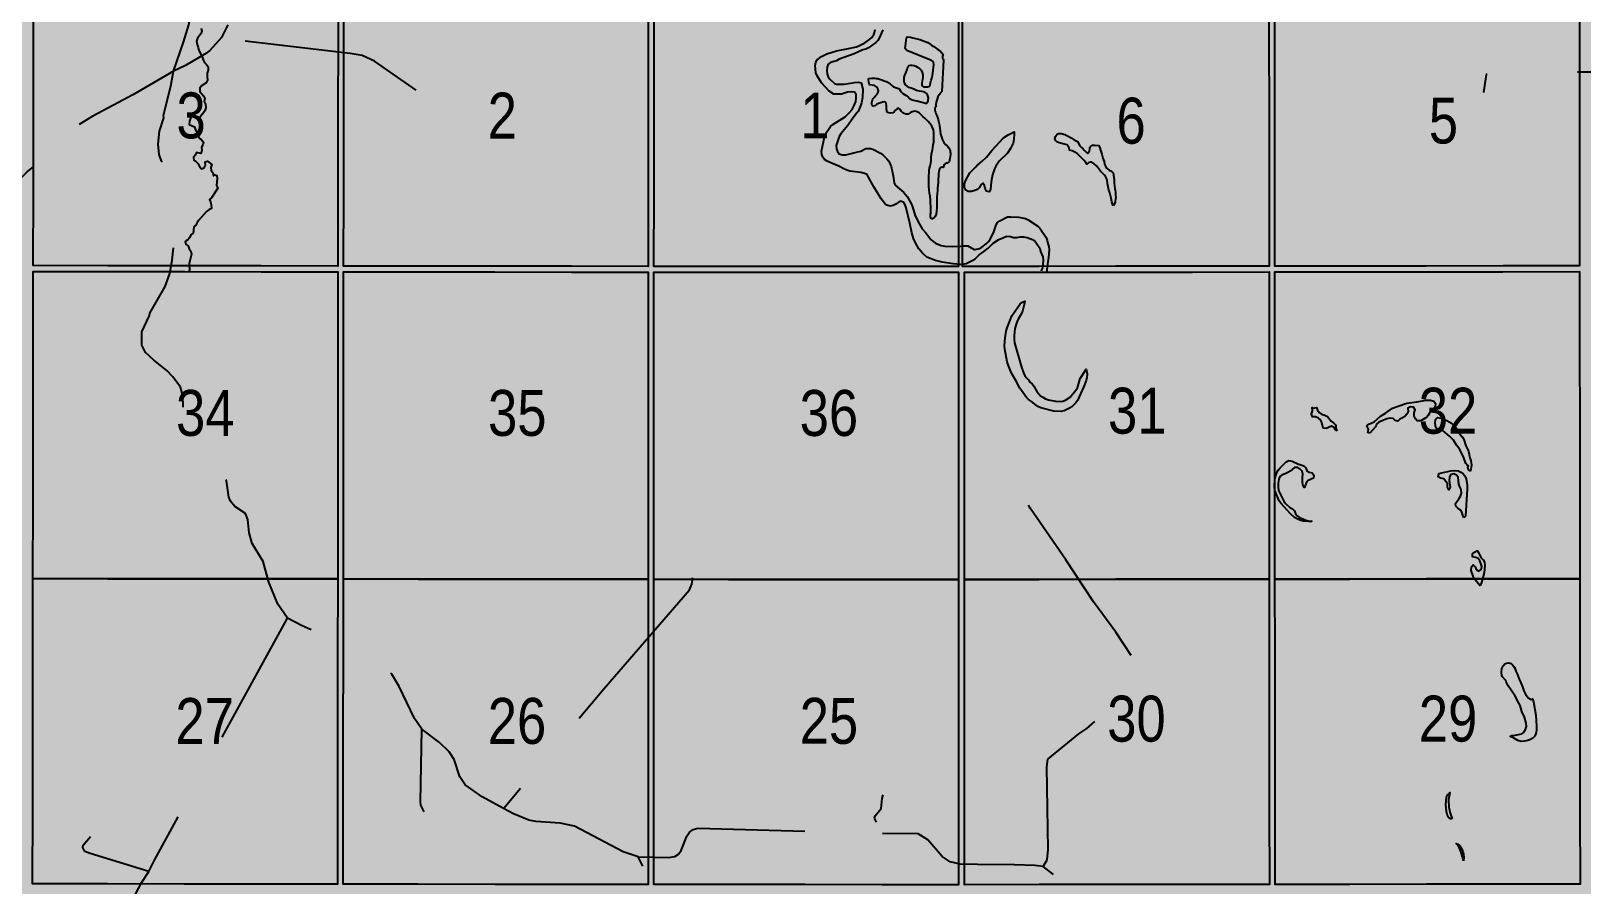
# Model space of a CAD drawing. Extents: x 403018 to 417191, y 6033193 to 6042673.
# Drawn here: x 414574.9 to 414845.3, y 6036511.4 to 6036660.3 of the extents above; entities that cross this region are included whole.
import ezdxf

# ---------------------------------------------------------------- set-up
doc = ezdxf.new("R2010")
doc.units = 0
doc.header["$LTSCALE"] = 5
doc.linetypes.add('DASHED2', pattern=[9.525, 6.35, -3.175])
for name, color, linetype in [('Quarters', 8, 'Continuous'), ('RoadSeg', 57, 'DASHED2'), ('T-WATER', 160, 'Continuous')]:
    doc.layers.add(name, color=color, linetype=linetype)
doc.layers.add('ROUTE-MAP-BACKGROUND-H', color=7, linetype='Continuous', true_color=0xf0ebff)
doc.styles.add('120', font='ARIALN.TTF', dxfattribs={"height": 13})

msp = doc.modelspace()

# ---------------------------------------------------------------- hatches: boundary and pattern name
at = {"layer": 'ROUTE-MAP-BACKGROUND-H'}
h = msp.add_hatch(color=256, dxfattribs=at)
h.dxf.hatch_style = 1
h.paths.add_polyline_path([(412923.423, 6037807.465), (416092.9, 6037807.465), (416092.9, 6035965.758), (412923.423, 6035965.758)])

# ---------------------------------------------------------------- linework, layer by layer
at = {"layer": 'Quarters'}
for points in [[(414628.372, 6036632.407), (414628.364, 6036619.352), (414615.003, 6036619.367), (414601.641, 6036619.383), (414588.28, 6036619.398), (414575.254, 6036619.413), (414575.268, 6036632.467), (414575.281, 6036645.857), (414575.295, 6036659.245), (414575.308, 6036672.633), (414588.329, 6036672.618), (414601.686, 6036672.602), (414615.042, 6036672.587), (414628.398, 6036672.572), (414628.389, 6036659.184), (414628.381, 6036645.796), (414628.372, 6036632.407)], [(414682.481, 6036632.345), (414682.478, 6036619.29), (414669.117, 6036619.306), (414655.756, 6036619.321), (414642.394, 6036619.336), (414629.368, 6036619.351), (414629.377, 6036632.405), (414629.385, 6036645.795), (414629.394, 6036659.183), (414629.402, 6036672.571), (414642.423, 6036672.556), (414655.779, 6036672.541), (414669.135, 6036672.525), (414682.491, 6036672.51), (414682.488, 6036659.122), (414682.485, 6036645.734), (414682.481, 6036632.345)], [(414736.59, 6036632.326), (414736.592, 6036619.27), (414723.231, 6036619.275), (414709.869, 6036619.28), (414696.508, 6036619.285), (414683.482, 6036619.29), (414683.485, 6036632.344), (414683.489, 6036645.734), (414683.492, 6036659.122), (414683.496, 6036672.51), (414696.517, 6036672.507), (414709.873, 6036672.503), (414723.229, 6036672.5), (414736.585, 6036672.497), (414736.587, 6036659.107), (414736.589, 6036645.717), (414736.59, 6036632.326)], [(414737.596, 6036619.271), (414737.261, 6036619.271), (414737.26, 6036632.327), (414737.258, 6036645.718), (414737.256, 6036659.108), (414737.255, 6036672.498), (414750.618, 6036672.509), (414763.98, 6036672.521), (414777.343, 6036672.532), (414782.2, 6036672.536), (414790.706, 6036672.543), (414790.712, 6036659.155), (414790.718, 6036645.766), (414790.724, 6036632.377), (414790.73, 6036619.323), (414777.362, 6036619.31), (414763.995, 6036619.297), (414750.628, 6036619.284), (414737.596, 6036619.271)], [(414804.766, 6036619.335), (414791.734, 6036619.324), (414791.728, 6036632.378), (414791.722, 6036645.767), (414791.716, 6036659.156), (414791.71, 6036672.544), (414804.738, 6036672.556), (414818.101, 6036672.568), (414831.464, 6036672.58), (414844.827, 6036672.592), (414844.837, 6036659.203), (414844.847, 6036645.814), (414844.857, 6036632.425), (414844.867, 6036619.371), (414836.861, 6036619.363), (414831.5, 6036619.358), (414818.133, 6036619.347), (414804.766, 6036619.335)], [(414628.337, 6036578.18), (414628.328, 6036564.79), (414614.961, 6036564.806), (414601.595, 6036564.821), (414588.229, 6036564.836), (414575.198, 6036564.851), (414575.211, 6036578.24), (414575.225, 6036591.63), (414575.239, 6036605.019), (414575.253, 6036618.409), (414588.279, 6036618.394), (414601.641, 6036618.378), (414615.002, 6036618.363), (414628.363, 6036618.348), (414628.354, 6036604.959), (414628.345, 6036591.569), (414628.337, 6036578.18)], [(414682.466, 6036578.118), (414682.462, 6036564.729), (414669.096, 6036564.744), (414655.73, 6036564.759), (414642.363, 6036564.774), (414629.332, 6036564.789), (414629.341, 6036578.179), (414629.35, 6036591.568), (414629.359, 6036604.957), (414629.367, 6036618.347), (414642.394, 6036618.332), (414655.755, 6036618.317), (414669.116, 6036618.301), (414682.477, 6036618.286), (414682.474, 6036604.897), (414682.47, 6036591.507), (414682.466, 6036578.118)], [(414736.596, 6036578.093), (414736.598, 6036564.702), (414723.231, 6036564.709), (414709.865, 6036564.715), (414696.498, 6036564.722), (414683.466, 6036564.728), (414683.47, 6036578.118), (414683.474, 6036591.507), (414683.478, 6036604.896), (414683.482, 6036618.286), (414696.508, 6036618.281), (414709.869, 6036618.276), (414723.231, 6036618.271), (414736.592, 6036618.266), (414736.593, 6036604.875), (414736.595, 6036591.484), (414736.596, 6036578.093)], [(414750.639, 6036564.716), (414737.602, 6036564.703), (414737.601, 6036578.094), (414737.599, 6036591.485), (414737.598, 6036604.876), (414737.596, 6036618.267), (414750.628, 6036618.28), (414763.996, 6036618.292), (414777.363, 6036618.305), (414790.73, 6036618.318), (414790.736, 6036604.928), (414790.742, 6036591.537), (414790.748, 6036578.147), (414790.754, 6036564.756), (414777.383, 6036564.743), (414764.011, 6036564.729), (414750.639, 6036564.716)], [(414804.795, 6036564.769), (414791.758, 6036564.757), (414791.752, 6036578.148), (414791.746, 6036591.538), (414791.74, 6036604.929), (414791.734, 6036618.319), (414804.766, 6036618.331), (414818.134, 6036618.343), (414831.501, 6036618.354), (414844.868, 6036618.366), (414844.878, 6036604.976), (414844.888, 6036591.586), (414844.899, 6036578.196), (414844.909, 6036564.806), (414831.538, 6036564.794), (414818.166, 6036564.782), (414804.795, 6036564.769)], [(414628.301, 6036524.622), (414628.292, 6036511.568), (414614.921, 6036511.583), (414601.55, 6036511.598), (414588.179, 6036511.613), (414575.142, 6036511.628), (414575.156, 6036524.682), (414575.17, 6036538.072), (414575.184, 6036551.461), (414575.198, 6036564.851), (414588.229, 6036564.836), (414601.595, 6036564.821), (414614.961, 6036564.806), (414628.328, 6036564.79), (414628.319, 6036551.401), (414628.31, 6036538.012), (414628.301, 6036524.622)], [(414682.451, 6036524.561), (414682.447, 6036511.506), (414669.075, 6036511.522), (414655.704, 6036511.537), (414642.333, 6036511.552), (414629.297, 6036511.567), (414629.305, 6036524.621), (414629.314, 6036538.011), (414629.323, 6036551.4), (414629.332, 6036564.789), (414642.363, 6036564.774), (414655.73, 6036564.759), (414669.096, 6036564.744), (414682.462, 6036564.729), (414682.458, 6036551.34), (414682.454, 6036537.95), (414682.451, 6036524.561)], [(414736.603, 6036524.529), (414736.604, 6036511.473), (414723.232, 6036511.481), (414709.86, 6036511.49), (414696.488, 6036511.498), (414683.451, 6036511.506), (414683.455, 6036524.56), (414683.459, 6036537.95), (414683.462, 6036551.339), (414683.466, 6036564.728), (414696.498, 6036564.722), (414709.865, 6036564.715), (414723.231, 6036564.709), (414736.598, 6036564.702), (414736.6, 6036551.311), (414736.601, 6036537.92), (414736.603, 6036524.529)], [(414750.65, 6036511.487), (414737.608, 6036511.474), (414737.607, 6036524.53), (414737.605, 6036537.921), (414737.604, 6036551.312), (414737.602, 6036564.703), (414750.639, 6036564.716), (414764.011, 6036564.729), (414777.383, 6036564.743), (414790.754, 6036564.756), (414790.76, 6036551.366), (414790.766, 6036537.975), (414790.772, 6036524.584), (414790.778, 6036511.529), (414777.402, 6036511.515), (414764.026, 6036511.501), (414750.65, 6036511.487)], [(414804.823, 6036511.542), (414791.783, 6036511.53), (414791.777, 6036524.585), (414791.771, 6036537.976), (414791.765, 6036551.367), (414791.758, 6036564.757), (414804.795, 6036564.769), (414818.166, 6036564.782), (414831.538, 6036564.794), (414844.909, 6036564.806), (414844.919, 6036551.416), (414844.922, 6036547.607), (414844.929, 6036538.026), (414844.94, 6036524.636), (414844.949, 6036511.581), (414831.574, 6036511.568), (414818.199, 6036511.555), (414804.823, 6036511.542)]]:
    msp.add_lwpolyline(points, close=True, dxfattribs=at)
at = {"layer": 'RoadSeg', "flags": 128}
for points in [[(414939.323, 6036762.485), (414941.321, 6036780.567), (414941.621, 6036784.563), (414940.622, 6036784.563), (414921.141, 6036786.695), (414917.212, 6036787.261), (414915.68, 6036787.794), (414914.748, 6036788.526), (414911.851, 6036791.39), (414908.154, 6036794.92), (414889.773, 6036812.835), (414882.58, 6036820.461), (414881.481, 6036821.36), (414880.815, 6036821.726), (414879.317, 6036821.992), (414871.891, 6036821.959), (414870.425, 6036822.692), (414854.908, 6036838.443), (414853.276, 6036840.008), (414849.58, 6036843.005), (414838.125, 6036854.227), (414848.115, 6036864.017), (414851.012, 6036866.515), (414851.345, 6036867.047), (414857.072, 6036872.209), (414857.405, 6036873.041), (414854.908, 6036871.909), (414831.398, 6036859.688), (414814.715, 6036851.363), (414796.832, 6036843.671), (414794.735, 6036842.638), (414792.437, 6036841.207), (414775.587, 6036830.551), (414771.058, 6036827.787), (414770.559, 6036827.72), (414761.834, 6036822.159), (414756.44, 6036818.196), (414749.347, 6036812.569), (414747.515, 6036810.87), (414739.89, 6036805.01), (414730.699, 6036798.05), (414728.268, 6036795.786), (414725.371, 6036792.122), (414719.577, 6036783.964), (414717.279, 6036781.566), (414706.556, 6036773.041), (414699.23, 6036767.414), (414697.332, 6036766.182), (414694.968, 6036765.216), (414691.272, 6036764.184), (414681.848, 6036761.919), (414678.185, 6036760.887), (414667.262, 6036758.523), (414665.864, 6036757.99), (414665.231, 6036757.857), (414663.333, 6036756.957), (414660.935, 6036754.66), (414659.803, 6036753.328), (414656.573, 6036749.165), (414655.607, 6036747.467), (414650.579, 6036733.481), (414649.547, 6036728.686), (414649.014, 6036723.791), (414644.951, 6036708.107), (414643.752, 6036704.743), (414642.321, 6036702.545), (414639.723, 6036700.081), (414622.507, 6036687.061), (414618.578, 6036683.864), (414617.212, 6036682.599), (414616.047, 6036681.167), (414615.448, 6036680.201), (414614.682, 6036678.436), (414609.287, 6036661.653), (414608.088, 6036659.189), (414606.057, 6036656.925), (414605.358, 6036656.392), (414601.794, 6036654.327), (414599.697, 6036653.295), (414592.704, 6036649.232), (414585.511, 6036645.436), (414582.314, 6036643.405), (414579.55, 6036640.707), (414579.284, 6036640.641), (414578.451, 6036639.575), (414576.187, 6036637.677), (414575.354, 6036636.678), (414572.69, 6036636.678)], [(414657.239, 6036524.757), (414653.509, 6036526.788), (414650.546, 6036528.919), (414649.613, 6036530.285), (414648.648, 6036533.315), (414647.748, 6036534.647), (414646.084, 6036536.245), (414643.02, 6036538.576), (414641.721, 6036540.474), (414639.057, 6036546.036), (414637.792, 6036548.2), (414636.26, 6036549.499), (414632.264, 6036551.563), (414629.333, 6036552.762), (414626.07, 6036554.927), (414622.108, 6036556.591), (414619.577, 6036557.957), (414617.912, 6036560.388), (414616.313, 6036564.251), (414615.314, 6036567.847), (414613.416, 6036570.944), (414612.917, 6036572.842), (414612.684, 6036575.173), (414612.251, 6036576.205), (414610.386, 6036577.437), (414609.653, 6036578.336), (414609.354, 6036579.069), (414608.921, 6036581.9), (414608.588, 6036582.532), (414608.121, 6036583.065), (414607.489, 6036583.465), (414605.99, 6036583.931), (414604.758, 6036584.797), (414604.125, 6036585.662), (414601.894, 6036589.725), (414601.495, 6036591.19), (414601.328, 6036596.751), (414600.929, 6036598.25), (414599.597, 6036600.048), (414598.531, 6036601.114), (414596.267, 6036602.912), (414594.835, 6036604.277), (414594.169, 6036605.543), (414594.202, 6036607.874), (414595.534, 6036610.737), (414595.567, 6036611.137), (414598.231, 6036615.766), (414599.064, 6036618.03), (414599.464, 6036620.361), (414599.83, 6036624.024), (414600.962, 6036629.452), (414600.929, 6036630.851), (414600.496, 6036632.549), (414599.264, 6036635.346), (414597.632, 6036637.644), (414597.199, 6036638.809), (414597.033, 6036640.607), (414597.266, 6036642.872), (414597.998, 6036645.17), (414597.965, 6036645.669), (414599.23, 6036650.697), (414599.697, 6036653.295), (414601.461, 6036658.356), (414602.361, 6036661.42), (414603.16, 6036666.182), (414605.324, 6036672.309), (414605.357, 6036674.806), (414604.891, 6036677.004), (414603.926, 6036679.502), (414601.495, 6036683.265), (414599.197, 6036686.295), (414598.464, 6036687.527), (414597.266, 6036690.491), (414596.566, 6036692.755), (414596.034, 6036697.65), (414595.701, 6036699.116), (414595.268, 6036700.015), (414593.669, 6036701.546), (414592.271, 6036702.412), (414591.405, 6036702.712), (414587.309, 6036703.511), (414585.344, 6036704.41), (414582.847, 6036706.142), (414581.948, 6036707.307), (414581.681, 6036708.473), (414581.781, 6036709.272), (414582.147, 6036710.438), (414583.613, 6036713.101), (414583.912, 6036714.101), (414583.513, 6036717.53), (414583.646, 6036718.729), (414583.912, 6036719.495), (414585.278, 6036722.026), (414585.577, 6036723.225), (414585.511, 6036724.39), (414585.045, 6036725.522), (414584.245, 6036726.621), (414583.28, 6036727.52), (414580.649, 6036729.152), (414579.317, 6036730.218), (414578.651, 6036731.25), (414577.852, 6036733.481), (414577.186, 6036734.647), (414576.32, 6036735.346), (414572.257, 6036737.777), (414570.726, 6036739.109), (414569.36, 6036740.907), (414568.028, 6036743.704), (414563.067, 6036751.496), (414559.437, 6036754.294), (414555.974, 6036756.358), (414554.875, 6036757.391), (414554.109, 6036758.389), (414553.576, 6036759.122), (414551.278, 6036762.252), (414550.646, 6036763.684), (414550.479, 6036764.45), (414550.113, 6036770.045), (414550.213, 6036779.835), (414549.913, 6036786.095), (414549.68, 6036787.361), (414548.315, 6036788.56), (414541.854, 6036793.254), (414541.621, 6036793.654), (414541.222, 6036793.754), (414538.724, 6036795.619), (414537.159, 6036796.585), (414535.361, 6036797.251), (414533.863, 6036797.417), (414533.896, 6036798.849), (414534.096, 6036799.748), (414535.228, 6036801.313), (414547.316, 6036808.306), (414548.581, 6036809.205), (414550.912, 6036811.57), (414551.178, 6036812.402), (414550.979, 6036813.334), (414548.148, 6036822.226), (414547.882, 6036823.857), (414547.715, 6036834.646), (414547.749, 6036841.007), (414547.882, 6036841.606), (414548.681, 6036842.439), (414558.438, 6036847.467)], [(414642.021, 6036650.031), (414634.728, 6036655.06), (414632.597, 6036656.025), (414630.499, 6036656.392), (414608.321, 6036659.022), (414608.088, 6036659.189)], [(414866.163, 6036609.639), (414871.791, 6036619.429), (414872.49, 6036620.994), (414872.49, 6036624.923), (414871.191, 6036659.589), (414863.632, 6036656.225), (414862.101, 6036655.892), (414856.839, 6036655.393), (414854.708, 6036654.793), (414851.878, 6036654.36), (414848.814, 6036653.261), (414846.916, 6036653.128), (414829.034, 6036653.061), (414828.567, 6036652.728), (414828.135, 6036649.598)], [(413776.414, 6036306.899), (413776.72, 6036302.679), (413777.52, 6036301.647), (413778.985, 6036300.748), (413784.379, 6036300.515), (413800.73, 6036300.348), (413807.123, 6036300.315), (413809.754, 6036300.548), (413813.417, 6036300.182), (413858.872, 6036299.682), (413877.853, 6036299.549), (413881.282, 6036299.316), (413881.982, 6036299.049), (413882.814, 6036298.383), (413886.943, 6036293.588), (413887.41, 6036293.422), (413894.869, 6036247.867), (413956.241, 6036271.344), (413972.624, 6036277.638), (413974.556, 6036278.503), (413991.139, 6036284.597), (413992.005, 6036285.097), (413992.504, 6036285.53), (413993.37, 6036286.795), (413995.834, 6036292.19), (413998.199, 6036296.785), (413999.298, 6036297.95), (414000.063, 6036298.35), (414000.763, 6036298.55), (414001.562, 6036298.383), (414012.218, 6036298.383), (414021.442, 6036298.117), (414036.061, 6036298.017), (414037.193, 6036298.184), (414038.225, 6036298.583), (414041.955, 6036301.347), (414054.176, 6036311.037), (414058.239, 6036314.567), (414059.338, 6036316.099), (414065.098, 6036327.254), (414065.531, 6036327.92), (414066.297, 6036328.62), (414067.962, 6036329.053), (414081.282, 6036330.251), (414084.213, 6036330.518), (414088.641, 6036331.184), (414093.204, 6036330.918), (414096.167, 6036330.918), (414097.965, 6036330.351), (414099.531, 6036329.319), (414101.462, 6036326.489), (414101.995, 6036326.022), (414102.994, 6036325.523), (414111.219, 6036323.425), (414115.748, 6036322.526), (414117.612, 6036321.993), (414134.263, 6036317.031), (414135.428, 6036317.031), (414137.592, 6036317.498), (414138.825, 6036318.197), (414140.69, 6036320.894), (414140.922, 6036322.426), (414140.689, 6036326.855), (414140.989, 6036327.721), (414141.755, 6036328.886), (414143.387, 6036329.985), (414144.985, 6036330.451), (414153.31, 6036331.717), (414163, 6036333.515), (414165.065, 6036334.048), (414166.497, 6036334.68), (414167.096, 6036335.18), (414175.721, 6036348.067), (414178.651, 6036352.163), (414181.915, 6036358.057), (414182.714, 6036359.922), (414183.48, 6036363.552), (414183.946, 6036366.149), (414184.346, 6036370.611), (414184.612, 6036371.943), (414184.978, 6036372.875), (414185.944, 6036374.341), (414189.774, 6036379.602), (414191.838, 6036382.865), (414192.238, 6036383.798), (414192.837, 6036386.262), (414192.97, 6036389.192), (414193.403, 6036390.757), (414196.667, 6036397.185), (414194.569, 6036397.817), (414193.403, 6036398.516), (414185.678, 6036405.51), (414184.013, 6036406.675), (414182.947, 6036406.875), (414180.949, 6036406.542), (414179.817, 6036406.076), (414178.285, 6036404.577), (414176.787, 6036402.546), (414174.223, 6036397.218), (414173.557, 6036396.219), (414173.257, 6036395.186), (414172.791, 6036394.287), (414172.125, 6036393.655), (414166.63, 6036390.424), (414165.431, 6036389.958), (414163.633, 6036389.459), (414161.335, 6036389.259), (414159.704, 6036389.292), (414157.173, 6036389.692), (414151.545, 6036390.924), (414148.848, 6036391.057), (414147.649, 6036390.858), (414146.484, 6036390.291), (414145.451, 6036389.092), (414145.019, 6036388.193), (414144.286, 6036387.76), (414140.19, 6036387.128), (414132.398, 6036386.695), (414130.866, 6036386.695), (414127.403, 6036387.328), (414120.809, 6036388.86), (414119.411, 6036388.926), (414120.809, 6036388.86), (414127.403, 6036387.328), (414127.003, 6036369.712), (414126.903, 6036362.586), (414126.937, 6036358.39), (414126.903, 6036362.586), (414127.003, 6036369.712), (414127.403, 6036387.328), (414130.866, 6036386.695), (414132.398, 6036386.695), (414140.19, 6036387.128), (414144.286, 6036387.76), (414145.019, 6036388.193), (414145.451, 6036389.092), (414146.484, 6036390.291), (414147.649, 6036390.858), (414148.848, 6036391.057), (414151.545, 6036390.924), (414157.173, 6036389.692), (414159.704, 6036389.292), (414161.335, 6036389.259), (414163.633, 6036389.459), (414165.431, 6036389.958), (414166.63, 6036390.424), (414172.125, 6036393.655), (414172.791, 6036394.287), (414173.257, 6036395.186), (414173.557, 6036396.219), (414174.223, 6036397.218), (414176.787, 6036402.546), (414178.285, 6036404.577), (414179.817, 6036406.076), (414180.949, 6036406.542), (414182.947, 6036406.875), (414184.013, 6036406.675), (414181.249, 6036413.701), (414181.249, 6036414.5), (414181.449, 6036414.867), (414181.249, 6036414.5), (414181.249, 6036413.701), (414184.013, 6036406.675), (414185.678, 6036405.51), (414193.403, 6036398.516), (414194.569, 6036397.817), (414196.667, 6036397.185), (414196.9, 6036397.551), (414197.033, 6036398.25), (414197.899, 6036397.917), (414200.896, 6036397.251), (414201.862, 6036397.184), (414204.026, 6036395.819), (414205.092, 6036394.354), (414206.59, 6036390.424), (414207.09, 6036389.625), (414207.556, 6036389.226), (414208.821, 6036388.793), (414211.785, 6036388.926), (414213.117, 6036388.66), (414214.682, 6036387.727), (414215.914, 6036386.728), (414217.879, 6036384.597), (414217.346, 6036384.064), (414214.715, 6036379.869), (414217.346, 6036384.064), (414217.879, 6036384.597), (414220.043, 6036382.532), (414221.642, 6036381.533), (414223.207, 6036380.801), (414245.751, 6036373.941), (414248.781, 6036372.776), (414250.147, 6036372.509), (414253.676, 6036370.911), (414255.441, 6036369.812), (414258.671, 6036367.148), (414260.769, 6036365.849), (414263.633, 6036364.95), (414264.932, 6036364.85), (414265.964, 6036365.05), (414267.529, 6036365.883), (414270.493, 6036368.047), (414271.991, 6036368.88), (414273.556, 6036369.379), (414290.972, 6036370.578), (414294.902, 6036370.944), (414297.965, 6036371.577), (414299.464, 6036372.109), (414302.228, 6036373.508), (414308.555, 6036377.337), (414309.953, 6036378.37), (414311.452, 6036379.802), (414312.551, 6036381.5), (414313.25, 6036383.032), (414314.049, 6036387.661), (414315.681, 6036403.512), (414316.746, 6036409.872), (414317.879, 6036414.101), (414319.61, 6036418.197), (414330.932, 6036442.239), (414333.064, 6036446.335), (414334.828, 6036449.266), (414338.025, 6036452.862), (414369.394, 6036482.499), (414376.353, 6036489.259), (414382.714, 6036495.053), (414384.545, 6036496.285), (414387.109, 6036497.617), (414388.308, 6036498.05), (414401.861, 6036501.38), (414408.854, 6036503.012), (414426.637, 6036507.574), (414431.565, 6036508.806), (414438.391, 6036510.338), (414444.319, 6036511.97), (414448.148, 6036512.869), (414457.572, 6036515.1), (414460.003, 6036515.633), (414461.768, 6036516.265), (414464.066, 6036517.697), (414466.164, 6036519.562), (414466.763, 6036519.862), (414466.929, 6036520.228), (414467.429, 6036520.661), (414467.795, 6036520.761), (414470.659, 6036523.491), (414478.052, 6036529.485), (414479.617, 6036530.984), (414481.248, 6036532.149), (414488.674, 6036538.543), (414489.507, 6036539.442), (414491.438, 6036541.04), (414492.437, 6036541.673), (414500.762, 6036548.799), (414505.158, 6036554.394), (414505.391, 6036554.926), (414510.12, 6036561.02), (414510.186, 6036561.32), (414512.617, 6036564.384), (414512.65, 6036564.617), (414519.011, 6036573.108), (414519.211, 6036573.575), (414520.742, 6036575.472), (414522.74, 6036578.503), (414524.139, 6036580.268), (414524.206, 6036580.567), (414525.704, 6036582.765), (414528.035, 6036585.962), (414528.601, 6036586.528), (414532.231, 6036591.956), (414534.362, 6036594.853), (414534.828, 6036595.286), (414537.126, 6036598.683), (414540.156, 6036602.679), (414574.189, 6036635.745), (414575.354, 6036636.678)], [(414855.341, 6036529.485), (414849.08, 6036529.518), (414848.647, 6036529.652), (414848.148, 6036530.384), (414847.115, 6036541.074), (414847.349, 6036542.472), (414848.115, 6036543.704), (414849.646, 6036545.503), (414850.013, 6036546.302), (414849.779, 6036547.467), (414847.748, 6036551.763), (414844.984, 6036559.589), (414844.651, 6036561.02), (414844.685, 6036561.453), (414845.75, 6036563.218), (414848.048, 6036565.882), (414850.246, 6036568.113), (414851.511, 6036570.711), (414852.444, 6036572.243), (414855.074, 6036574.507), (414856.706, 6036576.272), (414857.672, 6036577.637), (414858.604, 6036579.502), (414858.904, 6036582.399), (414857.905, 6036588.127), (414857.938, 6036590.058), (414859.237, 6036595.486), (414860.536, 6036598.416), (414861.668, 6036601.48), (414866.163, 6036609.639), (414886.409, 6036609.672), (414899.097, 6036609.438), (414899.863, 6036608.939), (414900.296, 6036608.373), (414903.526, 6036603.078), (414905.524, 6036600.115)], [(414790.639, 6036485.063), (414788.275, 6036484.863), (414784.312, 6036489.026), (414781.215, 6036491.723), (414777.985, 6036494.054), (414751.311, 6036514.634), (414752.011, 6036515.799), (414752.211, 6036517.597), (414751.978, 6036532.049), (414752.144, 6036533.382), (414757.539, 6036537.81), (414758.937, 6036538.743), (414761.535, 6036541.007), (414767.628, 6036544.903), (414767.962, 6036545.602), (414768.128, 6036548.866), (414767.928, 6036549.532), (414764.032, 6036555.526), (414760.136, 6036560.787), (414755.274, 6036568.147), (414749.047, 6036577.138), (414747.948, 6036579.236)], [(414685.71, 6036468.413), (414685.244, 6036475.673), (414684.878, 6036477.737), (414683.879, 6036481.633), (414683.246, 6036486.362), (414683.38, 6036489.359), (414683.613, 6036490.558), (414684.379, 6036492.855), (414684.711, 6036494.72), (414684.745, 6036497.118), (414684.212, 6036498.649), (414682.714, 6036500.548), (414681.981, 6036502.046), (414681.848, 6036503.012), (414681.914, 6036506.009), (414681.215, 6036509.472), (414681.814, 6036512.902), (414681.814, 6036513.701), (414681.548, 6036514.634), (414680.749, 6036516.332), (414678.085, 6036517.198), (414669.627, 6036521.66), (414667.129, 6036522.226), (414662.867, 6036522.492), (414661.668, 6036522.759), (414658.971, 6036523.858), (414657.239, 6036524.757), (414674.721, 6036545.636), (414689.673, 6036562.885), (414690.073, 6036563.851), (414690.173, 6036564.584), (414690.173, 6036566.015), (414689.74, 6036567.281)], [(414611.585, 6036475.04), (414611.685, 6036486.995), (414611.485, 6036488.293), (414611.152, 6036488.76), (414610.619, 6036489.026), (414609.354, 6036489.159), (414595.667, 6036489.658), (414589.707, 6036489.725), (414584.978, 6036489.958), (414582.913, 6036490.924), (414583.38, 6036491.69), (414583.446, 6036492.422), (414583.746, 6036492.755), (414583.912, 6036493.321), (414586.909, 6036498.749), (414588.208, 6036500.781), (414590.872, 6036505.776), (414591.072, 6036506.408), (414591.305, 6036506.542), (414594.202, 6036511.903), (414595.401, 6036513.768), (414596.367, 6036515.766), (414619.577, 6036557.957)], [(414643.386, 6036524.191), (414642.853, 6036525.323), (414642.754, 6036525.956), (414643.02, 6036538.576)], [(414680.749, 6036516.332), (414685.944, 6036516.199), (414687.142, 6036516.399), (414687.742, 6036516.831), (414688.241, 6036517.464), (414689.207, 6036519.962), (414689.673, 6036520.628), (414690.306, 6036521.094), (414691.105, 6036521.327), (414723.306, 6036520.395), (414723.24, 6036521.327), (414722.274, 6036522.393), (414721.941, 6036523.092), (414722.074, 6036523.492), (414723.073, 6036524.757), (414723.24, 6036526.522), (414723.439, 6036527.121)], [(414595.401, 6036513.768), (414585.178, 6036516.898), (414584.245, 6036517.298), (414583.912, 6036517.963), (414583.946, 6036518.363), (414585.211, 6036519.895)], [(414751.311, 6036514.634), (414749.88, 6036514.833), (414746.316, 6036514.967), (414739.89, 6036515), (414736.859, 6036515.033), (414735.128, 6036515.466), (414733.729, 6036516.399), (414731.232, 6036519.296), (414729.567, 6036520.361), (414723.306, 6036520.395)]]:
    msp.add_lwpolyline(points, dxfattribs=at)
at = {"layer": 'T-WATER', "linetype": 'Continuous', "flags": 128}
for points in [[(414604.526, 6036660.844), (414604.642, 6036660.307), (414604.454, 6036659.811), (414603.888, 6036659.056), (414603.734, 6036658.563), (414603.81, 6036657.978), (414604.003, 6036657.476), (414604.134, 6036656.949), (414604.781, 6036655.711), (414604.886, 6036655.289), (414605.116, 6036654.826), (414605.484, 6036654.502), (414605.749, 6036654.075), (414605.741, 6036653.503), (414605.598, 6036652.991), (414605.575, 6036652.379), (414605.622, 6036651.746)], [(414736.945, 6036619.641), (414735.638, 6036619.709), (414733.743, 6036620.002), (414732.588, 6036620.305), (414731.028, 6036620.901), (414730.304, 6036621.585), (414729.677, 6036622.363), (414729.149, 6036623.252), (414728.733, 6036624.147), (414728.414, 6036625.143), (414728.104, 6036626.847), (414727.431, 6036629.513), (414727.272, 6036630.028), (414727.018, 6036630.445), (414726.535, 6036630.659), (414726.083, 6036630.429), (414725.673, 6036630.13), (414725.202, 6036629.917), (414724.653, 6036629.79), (414724.082, 6036629.933), (414723.717, 6036630.271), (414723.088, 6036631.055), (414721.791, 6036633.18), (414720.574, 6036635.391), (414719.555, 6036635.668), (414717.649, 6036635.913), (414717.091, 6036636.059), (414716.582, 6036636.276), (414715.692, 6036636.782), (414714.304, 6036637.353), (414713.668, 6036637.655), (414713.239, 6036637.941), (414712.911, 6036638.301), (414712.75, 6036638.791), (414712.688, 6036639.392), (414713.183, 6036641.827), (414713.392, 6036642.369), (414714.278, 6036643.687), (414714.671, 6036644.022), (414716.81, 6036645.374), (414717.251, 6036645.741), (414717.546, 6036646.088), (414718.012, 6036646.642), (414718.355, 6036647.231), (414718.702, 6036648.012), (414718.757, 6036648.615), (414718.717, 6036649.268), (414718.414, 6036649.641), (414717.837, 6036649.731), (414717.221, 6036649.638), (414716.163, 6036649.314), (414715.364, 6036649.3), (414714.856, 6036649.327), (414714.021, 6036649.839), (414712.687, 6036651.269), (414711.917, 6036652.528), (414711.726, 6036653.048), (414711.629, 6036653.663), (414711.613, 6036654.323), (414711.721, 6036654.888), (414711.934, 6036655.325), (414712.705, 6036655.899), (414713.643, 6036656.36), (414715.297, 6036656.866), (414717.686, 6036657.325), (414718.793, 6036657.589), (414719.329, 6036657.77), (414720.222, 6036658.253), (414721.082, 6036658.846), (414721.455, 6036659.164), (414721.815, 6036659.715), (414721.953, 6036660.04), (414722.074, 6036660.584)], [(414723.38, 6036660.512), (414722.748, 6036659.104), (414722.501, 6036658.668), (414722.163, 6036658.298), (414720.903, 6036657.403), (414720.409, 6036657.179), (414719.87, 6036657.018), (414718.409, 6036656.325), (414715.776, 6036655.398), (414715.32, 6036655.152), (414714.262, 6036654.83), (414713.864, 6036654.552), (414713.669, 6036654.06), (414713.619, 6036653.44), (414713.68, 6036652.816), (414713.87, 6036652.32), (414714.146, 6036651.925), (414714.836, 6036651.273), (414714.973, 6036651.163), (414715.322, 6036651.049), (414715.608, 6036651.041), (414716.652, 6036651.056), (414718.468, 6036651.371), (414719.124, 6036651.419), (414719.611, 6036651.295), (414719.898, 6036650.196), (414719.822, 6036648.719), (414719.644, 6036647.783), (414719.493, 6036647.271), (414719.107, 6036646.287), (414718.933, 6036646.089), (414718.138, 6036645.113), (414717.307, 6036643.872), (414716.042, 6036642.375), (414715.796, 6036641.932), (414715.398, 6036640.912), (414715.238, 6036640.341), (414715.301, 6036639.78), (414715.498, 6036639.326), (414715.76, 6036638.908), (414716.279, 6036638.715), (414716.916, 6036638.71), (414719.012, 6036639.231), (414719.52, 6036639.395), (414720.423, 6036639.824), (414721.219, 6036639.817), (414721.641, 6036639.744), (414722.984, 6036639.026), (414723.377, 6036638.724), (414724.083, 6036638.036), (414724.402, 6036637.644), (414724.818, 6036636.712), (414725.183, 6036635.087)], [(414605.622, 6036651.746), (414605.399, 6036651.297), (414604.588, 6036650.753), (414604.306, 6036650.335), (414604.287, 6036649.79), (414604.953, 6036649.044), (414605.158, 6036648.579), (414605.069, 6036648.031), (414605.269, 6036647.543), (414605.322, 6036646.904), (414605.177, 6036646.391), (414604.916, 6036646.079), (414604.559, 6036645.653), (414604.31, 6036645.222), (414603.851, 6036645.093), (414603.452, 6036645.4), (414602.932, 6036645.55), (414602.679, 6036645.123), (414602.511, 6036644.609), (414602.416, 6036644.002), (414603.347, 6036643.619), (414603.521, 6036643.073), (414603.804, 6036642.666), (414603.978, 6036642.122), (414604.204, 6036641.634), (414604.586, 6036641.321), (414604.904, 6036640.951), (414604.824, 6036640.471), (414604.571, 6036640.044), (414604.652, 6036639.475), (414604.485, 6036638.981), (414603.713, 6036639.126), (414603.505, 6036638.654), (414603.176, 6036638.287), (414603.248, 6036637.797), (414603.669, 6036637.527), (414604.012, 6036637.179), (414604.255, 6036636.696), (414604.566, 6036636.294), (414605.038, 6036636.494), (414605.279, 6036636.931), (414605.242, 6036637.536), (414605.63, 6036637.612), (414606.378, 6036637.039), (414606.19, 6036636.55), (414606.268, 6036635.988), (414606.571, 6036635.632), (414606.703, 6036635.095), (414606.907, 6036635.254), (414607.254, 6036635.16), (414607.291, 6036634.608), (414607.208, 6036633.407), (414607.408, 6036632.929), (414606.319, 6036631.265), (414605.965, 6036630.934), (414606.182, 6036630.517), (414606.285, 6036630.01), (414606.302, 6036629.402), (414605.856, 6036629.158), (414605.469, 6036628.83), (414604.114, 6036627.369), (414603.83, 6036626.946), (414603.621, 6036626.463), (414603.245, 6036626.161), (414603.11, 6036625.049), (414602.704, 6036624.759), (414602.497, 6036624.288), (414602.178, 6036623.902), (414601.929, 6036623.736), (414601.761, 6036623.623), (414601.881, 6036623.151), (414601.929, 6036623.112), (414602.254, 6036622.845), (414602.458, 6036622.367), (414602.745, 6036621.959), (414602.848, 6036621.442), (414602.454, 6036619.775), (414602.458, 6036619.622), (414602.473, 6036618.61)], [(414725.183, 6036635.087), (414725.34, 6036633.856), (414725.52, 6036633.432), (414727.024, 6036632.168), (414727.654, 6036631.451), (414728.38, 6036630.158), (414728.583, 6036629.692), (414729.026, 6036628.109), (414729.772, 6036626.628), (414730.228, 6036625.849), (414730.887, 6036625.135), (414731.78, 6036623.961), (414732.14, 6036623.616), (414732.569, 6036623.331), (414733.577, 6036622.922), (414734.207, 6036622.808), (414735.567, 6036622.732), (414736.941, 6036622.818)], [(414736.941, 6036622.818), (414737.412, 6036622.86), (414737.611, 6036622.861), (414737.627, 6036622.861), (414737.889, 6036622.863), (414738.223, 6036622.865), (414739.286, 6036622.239), (414739.494, 6036622.223), (414740.211, 6036622.403), (414740.648, 6036622.624), (414741.417, 6036623.228), (414741.758, 6036623.554), (414742.071, 6036623.953), (414742.765, 6036625.291), (414743.128, 6036626.511), (414743.396, 6036626.936), (414743.78, 6036627.229), (414745.106, 6036627.915), (414745.722, 6036627.945), (414747.078, 6036627.848), (414748.266, 6036627.621), (414748.718, 6036627.423), (414750.41, 6036626.288), (414750.742, 6036625.942), (414751.88, 6036624.324), (414752.064, 6036623.827), (414752.158, 6036623.264), (414752.307, 6036622.765), (414752.372, 6036622.188), (414752.291, 6036620.86), (414752.101, 6036619.671), (414751.982, 6036618.666)], [(414736.945, 6036619.641), (414737.358, 6036619.701), (414737.615, 6036619.738), (414737.631, 6036619.74), (414737.892, 6036619.817), (414738.132, 6036619.887), (414739.055, 6036620.345), (414739.457, 6036620.608), (414740.161, 6036621.302), (414740.994, 6036621.86), (414741.73, 6036622.454), (414742.622, 6036623.36), (414743.582, 6036623.992), (414745.009, 6036624.572), (414745.639, 6036624.521), (414746.142, 6036624.311), (414746.747, 6036624.326), (414747.304, 6036624.422), (414747.917, 6036624.455), (414748.521, 6036624.327), (414749.508, 6036623.995), (414749.969, 6036623.63), (414750.751, 6036622.442), (414750.889, 6036621.904), (414751.28, 6036620.941), (414751.325, 6036620.375), (414751.282, 6036619.669), (414751.207, 6036619.028), (414751.064, 6036618.664)], [(414602.541, 6036618.444), (414602.487, 6036618.553), (414602.473, 6036618.61)], [(414751.064, 6036618.664), (414750.981, 6036618.444)], [(414751.982, 6036618.666), (414751.969, 6036618.444)]]:
    msp.add_lwpolyline(points, dxfattribs=at)
at = {"layer": 'T-WATER'}
for points in [[(414720.868, 6036652.04), (414721.456, 6036652.13), (414721.728, 6036652.081), (414721.981, 6036652.083), (414722.218, 6036652.067), (414722.507, 6036652.022), (414722.794, 6036651.952), (414723.218, 6036651.786), (414723.625, 6036651.653), (414724.134, 6036651.453), (414724.542, 6036651.219), (414724.967, 6036650.815), (414725.256, 6036650.58), (414725.748, 6036650.414), (414726.138, 6036650.298), (414726.308, 6036650.164), (414726.462, 6036649.877), (414726.582, 6036649.692), (414726.854, 6036649.423), (414727.143, 6036649.272), (414727.448, 6036649.105), (414727.822, 6036648.82), (414728.061, 6036648.567), (414728.485, 6036648.333), (414728.943, 6036648.201), (414729.366, 6036648.136), (414729.926, 6036648.004), (414730.4, 6036647.837), (414730.807, 6036647.722), (414731.044, 6036647.757), (414731.195, 6036647.876), (414731.279, 6036648.13), (414731.311, 6036648.368), (414731.326, 6036648.621), (414731.256, 6036648.993), (414731.188, 6036649.179), (414731.017, 6036649.431), (414730.711, 6036649.633), (414730.27, 6036649.748), (414729.796, 6036649.864), (414729.254, 6036649.979), (414728.796, 6036650.162), (414728.304, 6036650.345), (414727.931, 6036650.495), (414727.608, 6036650.679), (414727.335, 6036650.965), (414727.182, 6036651.218), (414727.112, 6036651.539), (414727.076, 6036651.894), (414727.091, 6036652.232), (414727.19, 6036652.605), (414727.249, 6036652.741), (414727.307, 6036652.877), (414727.458, 6036653.165), (414727.624, 6036653.623), (414727.74, 6036654.063), (414727.908, 6036654.301), (414728.195, 6036654.371), (414728.499, 6036654.356), (414728.838, 6036654.29), (414729.11, 6036654.19), (414729.432, 6036654.006), (414729.823, 6036653.721), (414730.062, 6036653.469), (414730.267, 6036653.115), (414730.337, 6036652.692), (414730.356, 6036652.303), (414730.308, 6036651.914), (414730.242, 6036651.592), (414730.194, 6036651.203), (414730.196, 6036650.814), (414730.315, 6036650.679), (414730.485, 6036650.612), (414730.79, 6036650.563), (414731.044, 6036650.582), (414731.23, 6036650.6), (414731.466, 6036650.652), (414731.584, 6036650.788), (414731.616, 6036651.025), (414731.682, 6036651.313), (414731.798, 6036651.737), (414731.898, 6036652.093), (414732.03, 6036652.567), (414732.112, 6036652.991), (414732.177, 6036653.482), (414732.225, 6036653.973), (414732.255, 6036654.48), (414732.22, 6036654.818), (414732.066, 6036655.037), (414731.845, 6036655.205), (414731.574, 6036655.305), (414731.567, 6036655.306), (414727.556, 6036656.916), (414727.279, 6036657.269), (414727.523, 6036659.154), (414727.637, 6036659.286), (414728.187, 6036659.261), (414728.615, 6036659.16), (414729.825, 6036658.832), (414730.294, 6036658.658), (414730.785, 6036658.522), (414731.258, 6036658.318), (414731.613, 6036658.03), (414731.952, 6036657.81), (414732.29, 6036657.641), (414732.526, 6036657.471), (414732.729, 6036657.302), (414732.949, 6036657.116), (414733.186, 6036656.963), (414733.257, 6036656.921), (414733.389, 6036656.845), (414733.93, 6036656.252), (414733.845, 6036656.134), (414733.794, 6036655.931), (414733.811, 6036655.694), (414733.81, 6036655.559), (414733.878, 6036655.389), (414733.945, 6036655.254), (414733.654, 6036649.803), (414733.403, 6036649.48), (414733.258, 6036649.278), (414733.184, 6036649.174), (414732.983, 6036648.835), (414732.834, 6036648.428), (414732.667, 6036647.936), (414732.602, 6036647.496), (414732.604, 6036647.174), (414732.641, 6036647.075), (414732.454, 6036646.886), (414732.455, 6036646.717), (414732.456, 6036646.514), (414732.491, 6036646.311), (414732.543, 6036646.159), (414732.629, 6036645.957), (414732.732, 6036645.72), (414732.834, 6036645.518), (414732.921, 6036645.231), (414733.007, 6036644.893), (414733.094, 6036644.606), (414733.198, 6036644.167), (414733.268, 6036643.812), (414733.338, 6036643.373), (414733.375, 6036642.899), (414733.463, 6036642.324), (414733.601, 6036641.885), (414733.756, 6036641.463), (414733.893, 6036641.126), (414734.03, 6036640.873), (414734.286, 6036640.536), (414734.575, 6036640.301), (414734.898, 6036639.982), (414735.035, 6036639.729), (414735.122, 6036639.442), (414735.14, 6036639.222), (414735.158, 6036639.002), (414735.159, 6036638.799), (414735.128, 6036638.46), (414735.062, 6036638.088), (414735.03, 6036637.783), (414734.947, 6036637.529), (414734.779, 6036637.392), (414734.593, 6036637.29), (414734.458, 6036637.272), (414734.238, 6036637.169), (414734.07, 6036637.05), (414733.883, 6036636.546), (414733.735, 6036636.557), (414733.464, 6036636.471), (414733.26, 6036636.223), (414733.196, 6036636.08), (414733.147, 6036635.809), (414733.082, 6036635.403), (414733.067, 6036634.98), (414733.036, 6036634.539), (414733.006, 6036633.88), (414732.958, 6036633.422), (414732.927, 6036632.949), (414732.913, 6036632.525), (414732.883, 6036631.933), (414732.818, 6036631.374), (414732.805, 6036630.715), (414732.792, 6036630.122), (414732.779, 6036629.496), (414732.765, 6036628.904), (414732.701, 6036628.379), (414732.517, 6036627.972), (414732.282, 6036627.717), (414732.063, 6036627.597), (414731.91, 6036627.596), (414731.791, 6036627.663), (414731.74, 6036627.764), (414731.689, 6036627.899), (414731.688, 6036628.001), (414731.687, 6036628.153), (414731.72, 6036628.356), (414731.752, 6036628.61), (414731.75, 6036628.847), (414731.748, 6036629.202), (414731.728, 6036629.744), (414731.691, 6036630.336), (414731.671, 6036630.86), (414731.616, 6036631.536), (414731.584, 6036631.752), (414731.545, 6036632.01), (414731.457, 6036632.686), (414731.42, 6036633.193), (414731.399, 6036633.802), (414731.379, 6036634.343), (414731.392, 6036634.986), (414731.472, 6036635.748), (414731.487, 6036636.002), (414731.536, 6036636.408), (414731.618, 6036636.798), (414731.733, 6036637.289), (414731.798, 6036637.78), (414731.829, 6036638.237), (414731.893, 6036638.83), (414732.041, 6036639.592), (414732.123, 6036639.965), (414732.188, 6036640.473), (414732.253, 6036640.981), (414732.267, 6036641.454), (414732.28, 6036642.03), (414732.293, 6036642.656), (414732.189, 6036643.112), (414732.034, 6036643.517), (414731.863, 6036643.871), (414731.624, 6036644.157), (414731.3, 6036644.527), (414731.079, 6036644.78), (414730.756, 6036645.082), (414730.381, 6036645.418), (414729.701, 6036646.04), (414729.378, 6036646.258), (414728.988, 6036646.34), (414728.515, 6036646.219), (414728.161, 6036646.048), (414727.773, 6036645.842), (414727.383, 6036645.84), (414727.078, 6036645.922), (414726.857, 6036646.073), (414726.585, 6036646.342), (414726.38, 6036646.662), (414726.142, 6036646.847), (414725.872, 6036646.761), (414725.619, 6036646.522), (414725.384, 6036646.25), (414725.098, 6036646.063), (414724.794, 6036645.976), (414724.421, 6036646.041), (414724.2, 6036646.142), (414724.098, 6036646.327), (414724.062, 6036646.547), (414724.045, 6036646.682), (414724.026, 6036646.952), (414724.024, 6036647.325), (414723.954, 6036647.696), (414723.8, 6036647.898), (414723.597, 6036647.948), (414723.327, 6036647.896), (414723.006, 6036647.809), (414722.651, 6036647.671), (414722.297, 6036647.483), (414721.994, 6036647.278), (414721.723, 6036647.192), (414721.571, 6036647.259), (414721.502, 6036647.36), (414721.45, 6036647.596), (414721.482, 6036647.85), (414721.498, 6036648.07), (414721.598, 6036648.325), (414721.715, 6036648.579), (414721.883, 6036648.749), (414722.118, 6036649.005), (414722.371, 6036649.294), (414722.571, 6036649.65), (414722.621, 6036649.87), (414722.586, 6036650.056), (414722.5, 6036650.225), (414722.397, 6036650.427), (414722.261, 6036650.579), (414722.125, 6036650.713), (414721.904, 6036650.83), (414721.075, 6036650.927), (414720.97, 6036651.383), (414720.9, 6036651.856), (414720.868, 6036652.04)], [(414739.855, 6036632.676), (414739.588, 6036632.566), (414739.405, 6036632.49), (414738.865, 6036632.345), (414738.26, 6036632.322), (414737.839, 6036632.592), (414737.595, 6036633.04), (414737.595, 6036633.059), (414737.639, 6036633.675), (414737.804, 6036634.217), (414738.572, 6036635.603), (414738.896, 6036635.971), (414739.59, 6036636.669), (414739.855, 6036636.935), (414739.936, 6036637.017), (414740.719, 6036637.621), (414741.433, 6036638.324), (414742.399, 6036639.517), (414744.403, 6036641.682), (414745.219, 6036642.248), (414746.029, 6036642.624), (414746.295, 6036642.748), (414746.287, 6036642.482), (414746.253, 6036641.387), (414746.116, 6036640.793), (414745.654, 6036639.849), (414745.104, 6036639), (414743.687, 6036637.644), (414743.094, 6036636.781), (414742.873, 6036636.306), (414742.525, 6036635.243), (414742.396, 6036634.643), (414742.278, 6036634.025), (414742.172, 6036632.706), (414741.925, 6036632.263), (414741.449, 6036632.375), (414741.241, 6036632.863), (414741.119, 6036633.394), (414740.84, 6036633.795), (414740.481, 6036633.479), (414740.232, 6036633.041), (414739.883, 6036632.687), (414739.855, 6036632.676)], [(414763.565, 6036629.855), (414763.514, 6036629.956), (414763.326, 6036630.532), (414763.207, 6036631.159), (414763.104, 6036631.616), (414762.951, 6036632.124), (414762.78, 6036632.564), (414762.66, 6036633.174), (414762.575, 6036633.75), (414762.472, 6036634.36), (414762.25, 6036634.834), (414762.03, 6036635.206), (414761.707, 6036635.51), (414761.334, 6036635.882), (414760.995, 6036636.339), (414760.638, 6036636.812), (414760.248, 6036637.184), (414759.842, 6036637.438), (414759.52, 6036637.437), (414759.283, 6036637.369), (414758.936, 6036637.114), (414758.758, 6036637.384), (414758.402, 6036637.807), (414758.029, 6036638.23), (414757.639, 6036638.636), (414757.266, 6036638.974), (414756.842, 6036639.227), (414756.418, 6036639.429), (414755.927, 6036639.564), (414755.876, 6036639.919), (414755.825, 6036640.089), (414755.722, 6036640.292), (414755.502, 6036640.478), (414755.299, 6036640.528), (414754.977, 6036640.595), (414754.588, 6036640.713), (414754.147, 6036640.831), (414753.724, 6036641.016), (414753.469, 6036641.219), (414753.401, 6036641.557), (414753.502, 6036641.948), (414753.755, 6036642.338), (414754.025, 6036642.457), (414754.482, 6036642.475), (414755.092, 6036642.29), (414755.583, 6036642.037), (414756.21, 6036641.682), (414756.752, 6036641.379), (414757.346, 6036641.058), (414757.736, 6036640.296), (414758.042, 6036640.009), (414758.296, 6036639.756), (414758.483, 6036639.57), (414758.703, 6036639.316), (414758.856, 6036639.181), (414759.076, 6036639.029), (414759.212, 6036639.012), (414759.296, 6036639.148), (414759.397, 6036639.368), (414759.447, 6036639.707), (414759.497, 6036639.995), (414759.564, 6036640.199), (414759.75, 6036640.369), (414759.936, 6036640.42), (414760.207, 6036640.438), (414760.359, 6036640.404), (414761.071, 6036640.382), (414761.207, 6036639.948), (414761.326, 6036639.559), (414761.581, 6036638.831), (414761.752, 6036638.154), (414761.957, 6036637.544), (414762.042, 6036637.087), (414762.179, 6036636.731), (414762.315, 6036636.477), (414762.569, 6036636.275), (414762.874, 6036636.072), (414763.247, 6036635.87), (414763.535, 6036635.582), (414763.707, 6036634.396), (414763.742, 6036633.77), (414763.794, 6036633.346), (414763.829, 6036632.888), (414763.881, 6036632.584), (414763.949, 6036632.211), (414763.95, 6036631.889), (414763.95, 6036631.635), (414763.985, 6036631.279), (414763.968, 6036631.025), (414763.919, 6036630.652), (414763.869, 6036630.398), (414763.565, 6036629.855)], [(414754.504, 6036593.986), (414753.213, 6036594.068), (414750.904, 6036594.645), (414750.419, 6036594.879), (414749.3, 6036595.707), (414748.79, 6036596.09), (414748.454, 6036596.428), (414747.262, 6036598.042), (414746.582, 6036599.385), (414745.798, 6036600.692), (414745.208, 6036602.133), (414745.072, 6036602.661), (414744.636, 6036604.851), (414744.578, 6036605.466), (414744.693, 6036606.808), (414744.914, 6036608.014), (414745.08, 6036608.6), (414745.864, 6036610.679), (414747.325, 6036612.745), (414747.718, 6036613.06), (414748.126, 6036613.23), (414748.041, 6036612.634), (414747.712, 6036611.48), (414747.499, 6036610.957), (414746.962, 6036610.064), (414746.738, 6036609.568), (414746.4, 6036608.476), (414746.267, 6036607.164), (414746.28, 6036606.541), (414746.36, 6036605.98), (414747.551, 6036601.686), (414747.91, 6036600.699), (414748.138, 6036600.231), (414748.423, 6036599.84), (414748.768, 6036599.499), (414749.025, 6036599.087), (414749.407, 6036598.79), (414749.727, 6036598.392), (414750.221, 6036597.475), (414750.529, 6036597.098), (414750.885, 6036596.73), (414751.295, 6036596.457), (414751.771, 6036596.2), (414752.275, 6036596.014), (414753.488, 6036595.781), (414754.168, 6036595.731), (414754.747, 6036595.789), (414755.233, 6036595.954), (414756.067, 6036596.496), (414757.036, 6036597.685), (414757.297, 6036598.113), (414757.791, 6036599.764), (414758.644, 6036601.081), (414758.817, 6036601.347), (414758.893, 6036601.081), (414759.038, 6036600.578), (414758.96, 6036599.938), (414758.825, 6036599.376), (414758.414, 6036598.359), (414757.331, 6036595.907), (414757.062, 6036595.498), (414756.363, 6036594.814), (414755.959, 6036594.558), (414755.02, 6036594.127), (414754.504, 6036593.986)], [(414802.597, 6036590.622), (414802.31, 6036590.765), (414802.09, 6036591.206), (414801.631, 6036591.445), (414800.707, 6036591.008), (414800.183, 6036591.05), (414800.061, 6036591.546), (414799.928, 6036592.087), (414799.691, 6036592.517), (414799.324, 6036592.849), (414798.838, 6036593.068), (414798.269, 6036593.051), (414798.115, 6036593.566), (414798.274, 6036594.112), (414798.237, 6036594.708), (414798.408, 6036594.594), (414798.987, 6036594.663), (414799.176, 6036594.199), (414799.473, 6036593.817), (414799.875, 6036593.491), (414800.435, 6036593.332), (414800.917, 6036593.09), (414801.58, 6036592.321), (414801.979, 6036592.023), (414802.329, 6036591.674), (414802.342, 6036591.548), (414802.388, 6036591.079), (414802.597, 6036590.622)], [(414808.275, 6036590.187), (414807.967, 6036590.32), (414808.05, 6036590.915), (414807.754, 6036591.481), (414807.846, 6036591.553), (414808.13, 6036591.771), (414809.034, 6036592.211), (414810.183, 6036593.154), (414811.044, 6036593.675), (414812.256, 6036594.565), (414813.218, 6036594.937), (414814.74, 6036595.414), (414816.504, 6036595.644), (414818.147, 6036595.937), (414818.871, 6036595.938), (414819.475, 6036595.798), (414819.77, 6036595.404), (414819.671, 6036594.804), (414819.38, 6036594.39), (414819.01, 6036594.076), (414818.702, 6036593.701), (414818.429, 6036593.244), (414818.149, 6036592.956), (414818.066, 6036592.871), (414817.211, 6036592.35), (414816.573, 6036592.366), (414816.243, 6036592.708), (414816.042, 6036593.192), (414816.021, 6036593.74), (414816.185, 6036594.286), (414815.933, 6036594.725), (414815.361, 6036594.769), (414814.91, 6036594.582), (414814.964, 6036593.995), (414814.72, 6036593.503), (414814.397, 6036593.137), (414814.007, 6036592.866), (414813.527, 6036592.665), (414813.172, 6036592.321), (414812.738, 6036592.428), (414812.383, 6036592.75), (414811.806, 6036592.847), (414811.279, 6036592.728), (414809.878, 6036592.106), (414809.48, 6036591.799), (414809.379, 6036591.554), (414809.275, 6036591.302), (414808.275, 6036590.187)], [(414825.846, 6036583.608), (414825.496, 6036583.745), (414825.357, 6036584.257), (414825.482, 6036584.51), (414825.34, 6036584.571), (414825.016, 6036584.925), (414824.671, 6036585.901), (414824.011, 6036587.338), (414823.404, 6036588.105), (414822.91, 6036588.987), (414822.207, 6036589.696), (414821.062, 6036590.624), (414820.007, 6036590.974), (414819.755, 6036591.419), (414819.732, 6036591.563), (414819.667, 6036591.979), (414819.75, 6036592.601), (414820.118, 6036592.934), (414820.727, 6036592.806), (414821.203, 6036592.572), (414821.73, 6036592.392), (414822.565, 6036591.974), (414822.951, 6036591.566), (414823.298, 6036591.129), (414823.8, 6036590.281), (414824.458, 6036589.521), (414824.705, 6036589.078), (414825.046, 6036588), (414825.517, 6036587.086), (414825.751, 6036585.928), (414825.911, 6036585.441), (414826.01, 6036584.601), (414825.846, 6036583.608)], [(414797.975, 6036574.745), (414797.665, 6036574.777), (414796.659, 6036574.881), (414796.113, 6036575.043), (414795.599, 6036575.247), (414795.176, 6036575.511), (414794.441, 6036576.138), (414792.753, 6036577.991), (414792.506, 6036578.414), (414791.752, 6036580.2), (414791.666, 6036580.841), (414791.751, 6036582.181), (414791.888, 6036582.805), (414792.066, 6036583.329), (414792.308, 6036583.772), (414792.639, 6036584.159), (414793.705, 6036585.207), (414794.159, 6036585.468), (414794.727, 6036585.323), (414795.722, 6036584.861), (414796.782, 6036584.489), (414797.147, 6036584.151), (414797.327, 6036583.66), (414797.737, 6036583.405), (414798.249, 6036583.291), (414798.532, 6036582.872), (414798.495, 6036582.34), (414797.545, 6036581.925), (414797.203, 6036581.567), (414796.898, 6036580.725), (414796.837, 6036580.745), (414796.642, 6036581.199), (414796.555, 6036581.777), (414796.542, 6036582.405), (414796.6, 6036583.052), (414796.499, 6036583.59), (414796.16, 6036583.955), (414795.725, 6036584.22), (414795.166, 6036584.196), (414794.397, 6036583.589), (414793.972, 6036583.334), (414793.54, 6036583.102), (414793.013, 6036582.966), (414792.605, 6036582.68), (414792.408, 6036582.18), (414792.34, 6036581.506), (414792.302, 6036580.823), (414792.375, 6036580.225), (414793.287, 6036578.353), (414793.585, 6036577.941), (414794.328, 6036577.229), (414794.821, 6036577.014), (414795.15, 6036576.654), (414795.328, 6036576.154), (414795.613, 6036575.767), (414796.028, 6036575.489), (414797.013, 6036575.078), (414797.289, 6036574.995), (414797.541, 6036574.919), (414798.185, 6036574.839), (414797.975, 6036574.745)], [(414824.684, 6036575.424), (414824.489, 6036575.906), (414824.362, 6036576.445), (414824.072, 6036576.834), (414823.625, 6036577.104), (414823.319, 6036577.479), (414823.248, 6036577.958), (414823.835, 6036578.765), (414824.1, 6036579.235), (414824.271, 6036579.766), (414824.23, 6036580.394), (414823.992, 6036580.828), (414823.826, 6036581.322), (414823.71, 6036582.524), (414823.405, 6036582.886), (414822.937, 6036583.119), (414822.429, 6036583.004), (414822.176, 6036582.574), (414822.14, 6036581.959), (414822.288, 6036580.78), (414822.051, 6036580.34), (414821.822, 6036580.798), (414821.814, 6036581.44), (414821.518, 6036581.848), (414821.208, 6036582.224), (414820.64, 6036582.364), (414820.189, 6036582.615), (414820.3, 6036583.175), (414822.428, 6036583.643), (414823.033, 6036583.704), (414823.679, 6036583.622), (414824.157, 6036583.388), (414824.552, 6036583.088), (414824.874, 6036582.742), (414825.068, 6036582.273), (414825.267, 6036581.15), (414825.272, 6036580.518), (414824.976, 6036575.758), (414824.684, 6036575.424)], [(414826.355, 6036564.973), (414826.335, 6036565.303), (414825.97, 6036566.287), (414826.005, 6036566.922), (414826.336, 6036567.261), (414826.667, 6036566.906), (414826.867, 6036566.427), (414827.277, 6036566.149), (414827.725, 6036566.413), (414827.82, 6036566.953), (414827.676, 6036567.472), (414827.464, 6036567.942), (414827.198, 6036568.346), (414826.752, 6036568.546), (414826.178, 6036568.649), (414826.185, 6036569.156), (414826.54, 6036569.473), (414826.966, 6036569.708), (414827.073, 6036569.691), (414827.266, 6036569.424), (414827.449, 6036568.905), (414827.681, 6036568.467), (414828.047, 6036568.13), (414828.27, 6036567.739), (414828.348, 6036567.145), (414828.238, 6036565.828), (414827.928, 6036564.79), (414827.747, 6036564.197), (414827.508, 6036563.629), (414827.506, 6036563.624), (414826.355, 6036564.973)], [(414834.672, 6036536.463), (414834.102, 6036536.608), (414833.255, 6036537.136), (414832.76, 6036537.343), (414833.053, 6036537.506), (414833.665, 6036537.53), (414834.772, 6036537.788), (414835.123, 6036538.017), (414835.172, 6036538.049), (414835.415, 6036538.52), (414835.597, 6036539.041), (414835.55, 6036539.649), (414835.243, 6036540.705), (414834.804, 6036541.699), (414834.496, 6036542.709), (414834.286, 6036543.153), (414833.553, 6036544.481), (414832.446, 6036546.15), (414832.091, 6036546.879), (414832.004, 6036547.057), (414831.348, 6036547.795), (414831.296, 6036547.981), (414831.243, 6036548.454), (414831.341, 6036549.149), (414831.558, 6036549.658), (414831.827, 6036549.981), (414832.131, 6036550.101), (414832.487, 6036550.147), (414832.537, 6036550.153), (414832.961, 6036550.037), (414833.198, 6036549.835), (414833.403, 6036549.548), (414833.574, 6036549.211), (414833.763, 6036548.721), (414833.985, 6036548.248), (414834.157, 6036547.792), (414834.345, 6036547.336), (414834.62, 6036546.694), (414834.894, 6036545.951), (414835.152, 6036545.275), (414835.442, 6036544.684), (414835.886, 6036544.06), (414836.412, 6036543.792), (414836.669, 6036543.889), (414836.809, 6036543.345), (414837.251, 6036541.024), (414837.36, 6036539.126), (414837.351, 6036538.475), (414837.281, 6036538.019), (414837.076, 6036537.386), (414836.727, 6036537.04), (414836.299, 6036536.779), (414835.819, 6036536.602), (414835.269, 6036536.502), (414834.672, 6036536.463)], [(414822.66, 6036522.952), (414822.364, 6036522.977), (414821.998, 6036523.275), (414821.783, 6036523.72), (414821.666, 6036524.267), (414821.524, 6036525.47), (414821.692, 6036526.759), (414821.921, 6036527.229), (414822.229, 6036527.535), (414822.035, 6036526.288), (414822.054, 6036524.985), (414822.298, 6036523.955), (414822.66, 6036522.952)], [(414824.641, 6036515.617), (414824.606, 6036515.718), (414824.516, 6036516.089), (414824.429, 6036516.325), (414824.196, 6036517.146), (414823.835, 6036518.125), (414823.364, 6036518.656), (414823.44, 6036518.631), (414823.651, 6036518.56), (414824.016, 6036518.233), (414824.285, 6036517.815), (414824.502, 6036517.352), (414824.626, 6036516.825), (414824.677, 6036516.227), (414824.641, 6036515.617)]]:
    msp.add_lwpolyline(points, close=True, dxfattribs=at)

# ---------------------------------------------------------------- texts
at = {"layer": 'RoadSeg', "style": '120'}
for s, height, p in [('3', 8.004, (414600.223, 6036641.606)), ('2', 8.004, (414654.487, 6036641.571)), ('1', 8.004, (414708.991, 6036641.587)), ('6', 8.004, (414764.125, 6036640.684)), ('5', 8.004, (414818.588, 6036640.709)), ('34', 8.0041, (414600.145, 6036589.737)), ('35', 8.0041, (414654.547, 6036589.737)), ('36', 8.0041, (414708.888, 6036589.728)), ('31', 8.0041, (414762.65, 6036590.124)), ('32', 8.0041, (414816.829, 6036590.124)), ('27', 8.0041, (414600.027, 6036536.01)), ('26', 8.0041, (414654.501, 6036536.036)), ('25', 8.0041, (414708.888, 6036536.045)), ('30', 8.0041, (414762.509, 6036536.431)), ('29', 8.0041, (414816.841, 6036536.44))]:
    msp.add_text(s, height=height, dxfattribs=at).set_placement(p)

doc.saveas('drawing.dxf')
